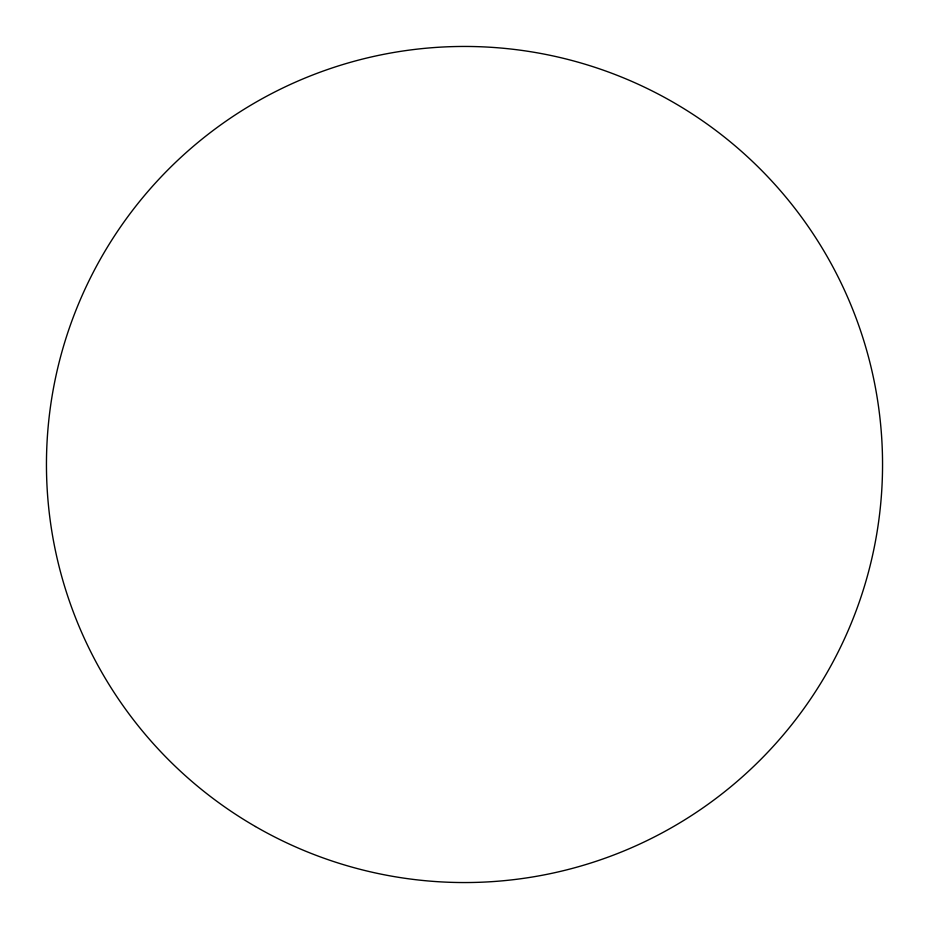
<?xml version="1.0" encoding="UTF-8"?>
<svg xmlns="http://www.w3.org/2000/svg" width="929" height="929" viewBox="0 0 929 929"><rect width="100%" height="100%" fill="white"/><g stroke="black" fill="none" stroke-linecap="round" stroke-linejoin="round"><path stroke-width="1.39" d="M255.475 826.543A418.05 418.05 0 0 0 882.55 464.5A418.05 418.05 0 0 0 255.475 102.457A418.05 418.05 0 0 0 255.475 826.543"/></g></svg>
